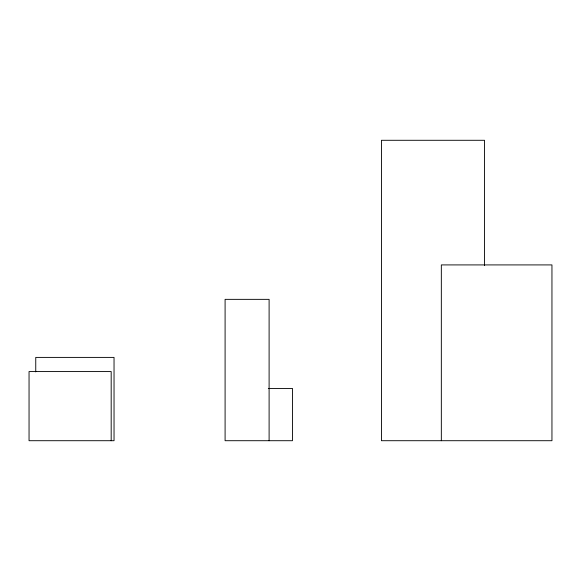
<?xml version="1.0" encoding="UTF-8"?>
<svg xmlns="http://www.w3.org/2000/svg" width="581" height="581" viewBox="0 0 581 581"><rect width="100%" height="100%" fill="white"/><g stroke="black" fill="none" stroke-linecap="round" stroke-linejoin="round"><path stroke-width="0.87" d="M268.313 388.435L292.468 388.435L292.468 440.71L225.094 440.71L225.094 299.353L269.105 299.353L269.105 440.71M484.518 265.539L484.518 140.29L381.434 140.29L381.434 440.71L551.95 440.71L551.95 264.914L441.335 264.914L441.335 440.71M111.182 440.71L111.182 371.571L29.05 371.571L29.05 440.71L114.036 440.71L114.036 357.402L35.753 357.402L35.753 371.891"/></g></svg>
